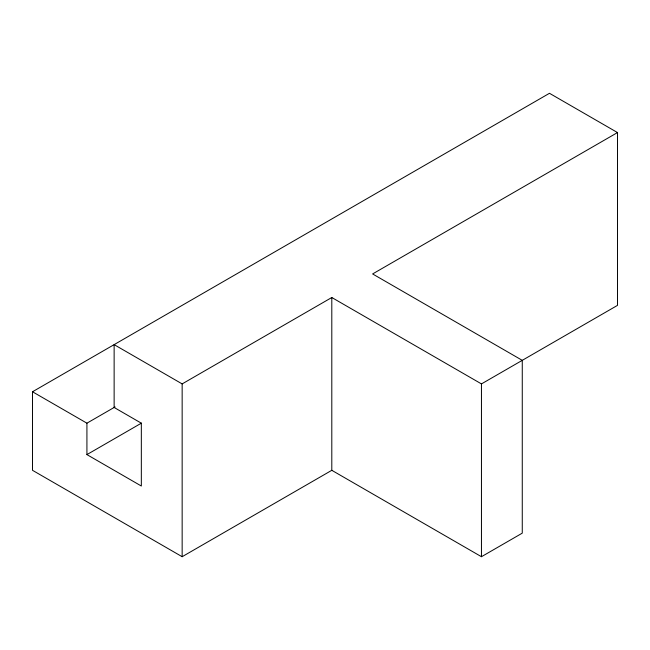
<?xml version="1.0" encoding="UTF-8"?>
<svg xmlns="http://www.w3.org/2000/svg" width="650" height="650" viewBox="0 0 650 650"><rect width="100%" height="100%" fill="white"/><g stroke="black" fill="none" stroke-linecap="round" stroke-linejoin="round"><path stroke-width="0.97" d="M32.5 391.763L549.477 93.291L617.5 132.559L617.5 305.362L481.455 383.906L331.801 297.505L182.154 383.906L114.132 344.638L114.132 407.469L141.334 423.183L141.334 486.021L86.921 454.602L86.921 423.183L32.5 391.763L32.5 470.308L182.154 556.709L331.801 470.308L481.455 556.709L522.267 533.146L522.267 360.344L372.613 273.942L617.5 132.559M86.921 423.183L115.066 406.933M86.921 454.602L141.448 423.118M481.455 383.906L481.455 556.709M331.801 297.505L331.801 470.308M182.154 383.906L182.154 556.709"/></g></svg>
